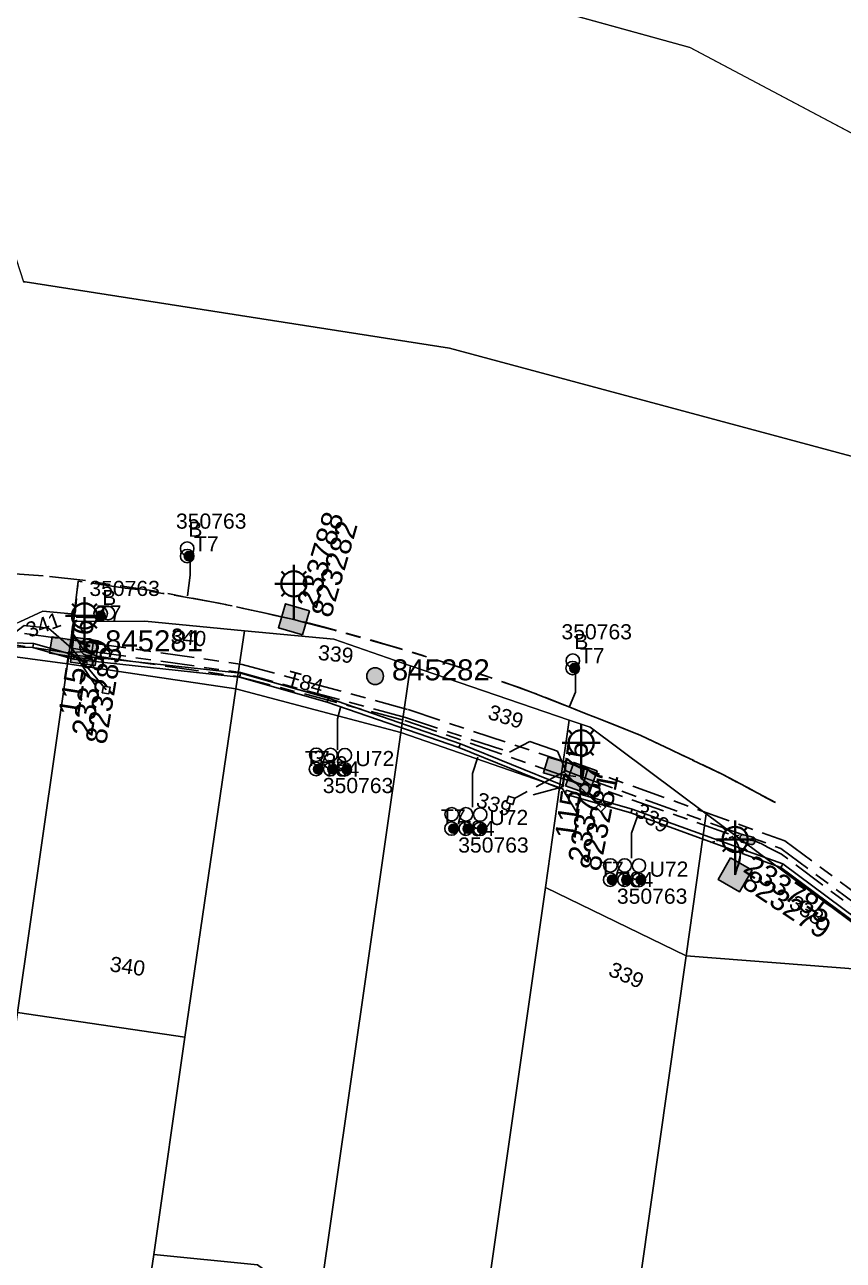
# Model space of a CAD drawing. Header units: metres. Extents: x 259786 to 261372, y 6264838 to 6265913.
# Drawn here: x 260743.1 to 260840.6, y 6265464.8 to 6265611.9 of the extents above; entities that cross this region are included whole.
import ezdxf
from ezdxf.enums import TextEntityAlignment as Align

# ---------------------------------------------------------------- set-up
doc = ezdxf.new("R2010")
doc.units = ezdxf.units.M
doc.linetypes.add('Cable Exist UG', pattern=[8.2, 4, -1.2, 1.8, -1.2])
doc.linetypes.add('DASHED', pattern=[0.75, 0.5, -0.25])
doc.layers.get('0').update_dxf_attribs({"color": 6})
doc.layers.add('Cadastre Land Parcels_SP_EXT', color=9, linetype='Continuous', lineweight=5)
doc.layers.add('Cadastre Roads_SP_EXT', color=9, linetype='Continuous', lineweight=5)
for name, color, linetype in [('Duct_SP_EXT', 7, 'Continuous'), ('Equip_SL_EXT', 7, 'Continuous'), ('Equip_SP_SL_EXT', 7, 'Continuous'), ('Mains_HV_EXT', 7, 'Continuous'), ('Mains_LV_EXT', 7, 'Continuous'), ('Mains_SL_EXT', 7, 'Continuous'), ('Services_SP_EXT', 7, 'Continuous'), ('SupportsOH_SP_TR_HV_LV_SL_EXT', 7, 'Continuous'), ('SupportsUG_SP_LV_EXT', 7, 'Continuous'), ('SupportsUG_SP_LV_SL_EXT', 7, 'Continuous'), ('Trench_SP_EXT', 7, 'Continuous')]:
    doc.layers.add(name, color=color, linetype=linetype)
doc.layers.add('UNKNOWN_FEATURES', color=1, linetype='DASHED', plot=False)
doc.styles.add('COLUMN_LABEL', font='arial.ttf')
doc.styles.add('iecARIAL', font='arial.ttf', dxfattribs={"height": 2})
doc.styles.add('POLE_LABEL', font='arial.ttf')
doc.styles.get("Standard").update_dxf_attribs({"font": 'arial.ttf'})

# ---------------------------------------------------------------- blocks, each defined once
blk = doc.blocks.new('COLUMN_EXT')
blk.add_hatch(color=256).paths.add_polyline_path([(-1.49, 1.48), (-1.49, -1.49), (1.48, -1.49), (1.48, 1.48)])
blk.add_lwpolyline([(-1.49, -1.49), (1.48, -1.49), (1.48, 1.48), (-1.49, 1.48)], close=True)
for tag, height, style, flags, p in [('ASSET_NUM', 2.5, 'COLUMN_LABEL', 8, (2, 2)), ('STRUCTURE_PLANT_NUMBER', 0.2, 'POLE_LABEL', 9, (1.81, 0.03)), ('STREET_CODE', 0.2, 'COLUMN_LABEL', 9, (1.81, -0.2))]:
    blk.add_attdef(tag, text='', height=height, dxfattribs=dict(style=style, flags=flags)).set_placement(p, align=Align.MIDDLE_LEFT)
at = {"flags": 9}
for tag, p in [('COLUMN_TYPE', (1.81, -0.4)), ('OWNED_BY', (1.81, -0.6)), ('STATE', (1.81, -0.8)), ('USAGE', (1.81, -1)), ('LEGEND', (1.81, -1.2)), ('LOCATION', (1.81, -1.4)), ('STREETNAME', (1.81, -1.6)), ('SUBURB', (1.81, -1.8)), ('NOTES', (1.81, -2))]:
    blk.add_attdef(tag, text='', height=0.2, dxfattribs=at).set_placement(p, align=Align.MIDDLE_LEFT)
at = {"flags": 1}
blk.add_attdef('Z', (1.81, -2.35), '', height=0.2, dxfattribs=at)
blk = doc.blocks.new('PILLAR_EXT')
blk.add_hatch(color=256).paths.add_polyline_path([(-2.475, 0.99), (-2.475, -0.99), (2.475, -0.99), (2.475, 0.99)])
blk.add_lwpolyline([(-2.475, -0.99), (2.475, -0.99), (2.475, 0.99), (-2.475, 0.99)], close=True)
at = {"style": 'iecARIAL', "flags": 8}
blk.add_attdef('ASSET_NUM', (1.5, 3.5), '', height=2.5, dxfattribs=at)
for tag, p, flags in [('OWNED_BY', (0, -0.2), 9), ('STATE', (0, -0.4), 9), ('SUPPORT_TYPE', (0, -0.6), 9), ('USAGE', (0, -0.8), 9), ('LEGEND', (0, -1), 9), ('LOCATION', (0, -1.2), 9), ('NOTES', (0, -1.4), 9), ('PARENT', (0, -1.6), 9), ('STREETNAME', (0, -1.8), 9), ('SUBURB', (0, -2), 1)]:
    blk.add_attdef(tag, p, '', height=0.2, dxfattribs=dict(flags=flags))
blk = doc.blocks.new('DUCT_EXT')
blk.add_circle((0, 0.8), 0.8)
at = {"flags": 1}
blk.add_attdef('Z', (0, 0), '', height=0.2, dxfattribs=at)
at = {"flags": 9}
for tag, p in [('DUCT_CODE', (0, 0)), ('XSECT_TYPE', (0, -0.2)), ('STATE', (0, -0.6)), ('FB_REFERENCE', (0, -0.4)), ('NOTES', (0, -0.8))]:
    blk.add_attdef(tag, text='', height=0.2, dxfattribs=at).set_placement(p, align=Align.MIDDLE_LEFT)
blk = doc.blocks.new('SL_LANTERN_EXT')
at = {"lineweight": 40}
for p, q in [((0, 1.97), (0, 6.47)), ((-1.46, 5.68), (-1.06, 5.28)), ((1.46, 5.68), (1.06, 5.28)), ((-2.25, 4.22), (2.25, 4.22)), ((-1.46, 2.76), (-1.06, 3.16)), ((1.46, 2.76), (1.06, 3.16)), ((0, 0), (0, 2.72))]:
    blk.add_line(p, q, dxfattribs=at)
blk.add_circle((0, 4.22), 1.5, dxfattribs=at)
at = {"style": 'iecARIAL', "flags": 8}
blk.add_attdef('ASSET_NUM', (1.5, 1.5), '', height=2.5, dxfattribs=at)
for tag, p, height, flags in [('OPERATING_VOLTAGE', (0.98, -1.65), 0.2, 9), ('CONSTRUCTED_VOLTAGE', (0.98, -0.65), 0.2, 9), ('CONTROL_TYPE', (0.98, -0.85), 0.2, 9), ('LANTERN_PURPOSE', (0.98, -1.05), 0.2, 9), ('LANTERN_TYPE', (0.98, -1.25), 0.2, 9), ('NO_PHASES', (0.98, -1.45), 0.2, 9), ('LNUMBER', (2.18, -3.25), 2.5, 8), ('ORIENTATION', (0.98, -1.85), 0.2, 9), ('OWNED_BY', (0.98, -2.05), 0.2, 9), ('STATE', (0.98, -2.25), 0.2, 9), ('USAGE', (0.98, -2.45), 0.2, 9), ('CEXIST', (0.98, -2.65), 0.2, 9), ('CNEW', (0.98, -2.85), 0.2, 9), ('CNUMBER', (0.98, -3.05), 0.2, 9), ('CREMOVE', (0.98, -3.25), 0.2, 9), ('CREPLACE', (0.98, -3.45), 0.2, 9), ('LKINGHEIGHT', (0.98, -3.65), 0.2, 9), ('LBRACKET', (0.98, -3.85), 0.2, 9), ('LBRACKETVOCAB', (0.98, -4.05), 0.2, 9), ('LCATEGORY', (0.98, -4.25), 0.2, 9), ('LCHARGE1', (0.98, -4.45), 0.2, 9), ('LCHARGE1PERCENT', (0.98, -4.65), 0.2, 9), ('LCHARGE2', (0.98, -4.85), 0.2, 9), ('LCHARGE2PERCENT', (0.98, -5.05), 0.2, 9), ('LCHARGE3', (0.98, -5.25), 0.2, 9), ('LCHARGE3PERCENT', (0.98, -5.45), 0.2, 9), ('LEXIST', (0.98, -5.65), 0.2, 9), ('LLAMP', (0.98, -5.85), 0.2, 9), ('LLAMPVOCAB', (0.98, -6.05), 0.2, 9), ('LMAST', (0.98, -6.25), 0.2, 9), ('LMASTVOCAB', (0.98, -6.45), 0.2, 9), ('LNEW', (0.98, -6.65), 0.2, 9), ('LANTNUMBER', (0.98, -6.85), 0.2, 9), ('LOUTREACH', (0.98, -7.25), 0.2, 9), ('LOUTREACHVOCAB', (0.98, -7.45), 0.2, 9), ('LRATECODE', (0.98, -7.65), 0.2, 9), ('LREMOVE', (0.98, -7.85), 0.2, 9), ('LREPLACE', (0.98, -8.05), 0.2, 9), ('LTYPE', (0.98, -8.25), 0.2, 9), ('LTYPEVOCAB', (0.98, -8.45), 0.2, 9), ('LEGEND', (0.98, -8.65), 0.2, 9), ('LOCATION', (0.98, -8.85), 0.2, 9), ('STREETNAME', (0.98, -9.25), 0.2, 9), ('SUBURB', (0.98, -9.45), 0.2, 1), ('NOTES', (0.98, -9.05), 0.2, 9)]:
    blk.add_attdef(tag, p, '', height=height, dxfattribs=dict(flags=flags))
blk = doc.blocks.new('CCP_EXT')
at = {"flags": 9}
for tag, p in [('STATE', (0, -1.8)), ('LIFE_SUPPORT', (0, -1.6)), ('NOTES', (0, -2))]:
    blk.add_attdef(tag, text='', height=0.2, dxfattribs=at).set_placement(p, align=Align.MIDDLE_LEFT)
blk.add_wipeout([(0, 0.57), (0.57, 0), (0, -0.57), (-0.57, 0)])
blk.add_lwpolyline([(-0.57, 0), (0, 0.57), (0.57, 0), (0, -0.57), (-0.57, 0)])
at = {"flags": 1}
blk.add_attdef('Z', (0, 0), '', height=0.2, dxfattribs=at)
at = {"flags": 9}
for tag, p in [('CCP_TYPE', (0, 0)), ('CONSTRUCTED_VOLTAGE', (0, -0.2)), ('OPERATING_VOLTAGE', (0, -0.6)), ('ORIENTATION', (0, -0.8)), ('OWNED_BY', (0, -1)), ('NO_PHASES', (0, -0.4)), ('USAGE', (0, -1.2)), ('LEGEND', (0, -1.4))]:
    blk.add_attdef(tag, text='', height=0.2, dxfattribs=at).set_placement(p, align=Align.MIDDLE_LEFT)
blk = doc.blocks.new('POLE_EXT')
blk.add_hatch(color=256).paths.add_polyline_path([(-1, 0, 1), (1, 0, 1)])
blk.add_lwpolyline([(-1, 0, 1), (1, 0, 1)], format="xyb", close=True)
for tag, height, flags, p in [('pNumber', 2.5, 8, (-17.84, 2.07)), ('OWNED_BY', 0.2, 9, (1.35, -0.4)), ('SPECIAL_USE', 0.2, 9, (1.35, -0.8)), ('STATE', 0.2, 9, (1.35, -1)), ('cLV', 0.2, 9, (1.35, -1.4)), ('PARENT', 0.2, 9, (1.35, -0.6)), ('USAGE', 0.2, 9, (1.35, -1.2)), ('hDepth', 0.2, 9, (1.35, -1.6)), ('hDia', 0.2, 9, (1.35, -1.8)), ('cHV', 0.2, 9, (1.35, -2)), ('LBRACKET', 0.2, 9, (1.35, -2.2)), ('LExisting', 0.2, 9, (1.35, -2.4)), ('LANTNUMBER', 0.2, 9, (1.35, -2.6)), ('LOther', 0.2, 9, (1.35, -2.8)), ('LRemove', 0.2, 9, (1.35, -3)), ('cLinedev', 0.2, 9, (1.35, -3.4)), ('pExisting', 0.2, 9, (1.35, -3.8)), ('pFooting', 0.2, 9, (1.35, -4.4)), ('LEGEND', 0.2, 9, (1.35, -3.2)), ('LOCATION', 0.2, 9, (1.35, -3.6)), ('PFNUMBER', 0.2, 9, (1.35, -4)), ('NEWPFNUMBER', 0.2, 9, (1.35, -4.2)), ('pNew', 0.2, 9, (1.35, -4.6)), ('pRelocate', 0.2, 9, (1.35, -5)), ('pRemove', 0.2, 9, (1.35, -5.2)), ('pReplace', 0.2, 9, (1.35, -5.4)), ('pStay', 0.2, 9, (1.35, -5.6)), ('pType', 0.2, 9, (1.35, -5.8)), ('cspan', 0.2, 9, (1.35, -6)), ('STREETNAME', 0.2, 9, (1.35, -6.2)), ('SUBURB', 0.2, 9, (1.35, -6.4)), ('OPERATED_BY', 0.2, 9, (1.36, -7.01)), ('NOTES', 0.2, 9, (1.35, -6.6)), ('MAINTAINED_BY', 0.2, 9, (1.36, -6.81))]:
    blk.add_attdef(tag, text='', height=height, dxfattribs=dict(flags=flags)).set_placement(p, align=Align.MIDDLE_LEFT)
at = {"style": 'POLE_LABEL'}
for tag, height, flags, p in [('ASSET_NUM', 2.5, 8, (2, 2)), ('STRUCTURE_PLANT_NUMBER', 0.2, 9, (1.35, 0.03)), ('STREET_CODE', 0.2, 9, (1.35, -0.2))]:
    blk.add_attdef(tag, text='', height=height, dxfattribs=dict(at, flags=flags)).set_placement(p, align=Align.MIDDLE_LEFT)
at = {"flags": 1}
blk.add_attdef('Z', (1.35, -7.33), '', height=0.2, dxfattribs=at)
blk = doc.blocks.new('SL_STJ_EXT')
h = blk.add_hatch(color=256)
edge = h.paths.add_edge_path()
edge.add_ellipse((-0.59, 0.13), major_axis=(0.226, 0.226), ratio=1, start_angle=45, end_angle=135)
edge.add_line((-0.91, 0.13), (-0.91, -0.13))
edge.add_ellipse((-0.59, -0.13), major_axis=(0.226, 0.226), ratio=1, start_angle=135, end_angle=225)
edge.add_line((-0.59, -0.45), (0.59, -0.45))
edge.add_ellipse((0.59, -0.13), major_axis=(-0.226, 0.226), ratio=1, start_angle=135, end_angle=225)
edge.add_line((0.91, -0.13), (0.91, 0.13))
edge.add_ellipse((0.59, 0.13), major_axis=(-0.226, 0.226), ratio=1, start_angle=225, end_angle=315)
edge.add_line((0.59, 0.45), (-0.59, 0.45))
blk.add_lwpolyline([(-0.91, 0.13), (-0.91, -0.13, 0.414214), (-0.59, -0.45), (0.59, -0.45, 0.414214), (0.91, -0.13), (0.91, 0.13, 0.414214), (0.59, 0.45), (-0.59, 0.45, 0.414214)], format="xyb", close=True)
at = {"flags": 1}
blk.add_attdef('Z', (0, 0), '', height=0.2, dxfattribs=at)
at = {"flags": 9}
for tag, p in [('ORIENTATION', (0, 0)), ('USAGE', (0, -0.2)), ('LEGEND', (0, -0.4)), ('NOTES', (0, -0.6))]:
    blk.add_attdef(tag, text='', height=0.2, dxfattribs=at).set_placement(p, align=Align.MIDDLE_LEFT)
blk = doc.blocks.new('CABLE_LARGE_EXT')
h = blk.add_hatch(color=256)
edge = h.paths.add_edge_path()
edge.add_arc((0, 0.55), 0.55, 0, 360)
blk.add_circle((0, 0.55), 0.55)
at = {"flags": 1}
blk.add_attdef('Z', (0, 0), '', height=0.2, dxfattribs=at)
at = {"flags": 9}
for tag, p in [('COND_CODE', (0, 0)), ('STATE', (0, -0.4)), ('XSECT_SIZE', (0, -0.6)), ('FB_REFERENCE', (0, -0.2)), ('NOTES', (0, -0.8))]:
    blk.add_attdef(tag, text='', height=0.2, dxfattribs=at).set_placement(p, align=Align.MIDDLE_LEFT)

msp = doc.modelspace()

# ---------------------------------------------------------------- linework, layer by layer
at = {"layer": 'Cadastre Land Parcels_SP_EXT', "linetype": 'Continuous'}
for points in [[(260884.17, 6265576.41), (260822.33, 6265609.19), (260780.63, 6265620.73), (260728.58, 6265625.76), (260742.99, 6265581.29), (260743.18, 6265581.31), (260793.69, 6265573.39), (260865.13, 6265554.18)], [(260849.94, 6265498.89), (260821.86, 6265501.08), (260816.48, 6265463.1), (260798.28, 6265461.14), (260778.08, 6265458.97), (260770.86, 6265464.3), (260758.49, 6265465.51), (260757.56, 6265459.14), (260737.64, 6265462.01), (260737.39, 6265460.33), (260702.93, 6265224.26), (260641.83, 6265233.35), (260615.12, 6265237.34), (260573.57, 6265243.46), (260556.57, 6265245.96), (260547.6, 6265247.28), (260541.68, 6265248.15), (260531.78, 6265249.61), (260540.92, 6265242.98), (260554.7, 6265233), (260654.88, 6265160.39)]]:
    msp.add_lwpolyline(points, dxfattribs=at)
for points in [[(260748.95, 6265540.85), (260749.08, 6265541.72), (260745.28, 6265542.09), (260742.54, 6265540.82), (260735.43, 6265537.52), (260748.23, 6265535.83), (260748.95, 6265540.85)], [(260769.29, 6265539.77), (260757.43, 6265540.92), (260748.95, 6265540.85), (260748.23, 6265535.83), (260768.28, 6265532.85), (260769.29, 6265539.77)], [(260789.04, 6265535.58), (260779.93, 6265538.75), (260769.29, 6265539.77), (260768.28, 6265532.85), (260787.91, 6265527.65), (260789.04, 6265535.58)], [(260740.7, 6265483.32), (260742.28, 6265494.34), (260748.23, 6265535.83), (260735.43, 6265537.52), (260716.24, 6265528.63), (260708.71, 6265476.43), (260740.7, 6265483.32)], [(260768.28, 6265532.85), (260748.23, 6265535.83), (260742.28, 6265494.34), (260762.21, 6265491.4), (260768.28, 6265532.85)], [(260807.93, 6265529.1), (260789.04, 6265535.58), (260787.91, 6265527.65), (260806.8, 6265521.12), (260807.93, 6265529.1)], [(260787.91, 6265527.65), (260768.28, 6265532.85), (260762.21, 6265491.4), (260758.49, 6265465.51), (260770.86, 6265464.3), (260778.08, 6265458.97), (260787.91, 6265527.65)], [(260824.26, 6265517.98), (260810.43, 6265528.27), (260807.93, 6265529.1), (260806.8, 6265521.12), (260805.11, 6265509.19), (260821.86, 6265501.08), (260824.26, 6265517.98)], [(260798.28, 6265461.14), (260805.11, 6265509.19), (260806.8, 6265521.12), (260787.91, 6265527.65), (260778.08, 6265458.97), (260798.28, 6265461.14)], [(260824.26, 6265517.98), (260821.86, 6265501.08), (260849.94, 6265498.89), (260824.26, 6265517.98)], [(260816.48, 6265463.1), (260821.86, 6265501.08), (260805.11, 6265509.19), (260798.28, 6265461.14), (260816.48, 6265463.1)], [(260762.21, 6265491.4), (260742.28, 6265494.34), (260740.7, 6265483.32), (260708.71, 6265476.43), (260676.32, 6265469.47), (260675.83, 6265466.07), (260706.64, 6265472.69), (260710.1, 6265471.51), (260713.58, 6265455.24), (260722.19, 6265457.1), (260737.39, 6265460.33), (260737.64, 6265462.01), (260757.56, 6265459.14), (260758.49, 6265465.51), (260762.21, 6265491.4)]]:
    msp.add_lwpolyline(points, close=True, dxfattribs=at)
at = {"layer": 'Cadastre Roads_SP_EXT', "linetype": 'Continuous'}
msp.add_lwpolyline([(260775.89, 6265641.11), (260745.77, 6265645.05), (260728.87, 6265645.39), (260728.7, 6265633.95), (260728.58, 6265625.76), (260780.63, 6265620.73), (260822.34, 6265609.19), (260884.17, 6265576.41), (260892.41, 6265582.91), (260900.64, 6265589.39), (260896.65, 6265591.96), (260873.49, 6265604.25), (260837.8, 6265623.19), (260829.65, 6265627.53), (260814.08, 6265631.81), (260800.38, 6265635.57), (260797.39, 6265636.39), (260784.14, 6265640.03), (260775.89, 6265641.11)], close=True, dxfattribs=at)
msp.add_lwpolyline([(260865.13, 6265554.18), (260793.69, 6265573.39), (260743.18, 6265581.31), (260742.99, 6265581.29)], dxfattribs=at)
at = {"layer": 'Duct_SP_EXT'}
for p, q in [((260741.72, 6265538.34), (260744.18, 6265538.26)), ((260741.72, 6265537.86), (260744.1, 6265537.78)), ((260744.1, 6265537.78), (260744.14, 6265538.02)), ((260744.1, 6265537.78), (260748.94, 6265536.37)), ((260744.18, 6265538.26), (260744.14, 6265538.02)), ((260744.18, 6265538.26), (260749.07, 6265536.84)), ((260748.94, 6265536.37), (260749, 6265536.6)), ((260748.98, 6265536.37), (260749, 6265536.6)), ((260748.98, 6265536.37), (260768.71, 6265534.25)), ((260749.03, 6265536.84), (260749, 6265536.6)), ((260749.07, 6265536.84), (260749, 6265536.6)), ((260749.03, 6265536.84), (260768.8, 6265534.72)), ((260768.8, 6265534.72), (260768.76, 6265534.48)), ((260768.8, 6265534.72), (260779.29, 6265531.73)), ((260768.71, 6265534.25), (260768.76, 6265534.48)), ((260768.71, 6265534.25), (260779.14, 6265531.27)), ((260779.29, 6265531.73), (260779.22, 6265531.5)), ((260779.29, 6265531.73), (260794.99, 6265526.31)), ((260779.14, 6265531.27), (260779.22, 6265531.5)), ((260779.14, 6265531.27), (260794.82, 6265525.86)), ((260794.82, 6265525.86), (260794.9, 6265526.08)), ((260794.99, 6265526.31), (260794.9, 6265526.08)), ((260794.99, 6265526.31), (260807.14, 6265521.38)), ((260807.14, 6265521.38), (260807.05, 6265521.16)), ((260806.96, 6265520.94), (260807.05, 6265521.16)), ((260807.47, 6265520.33), (260807.54, 6265520.56)), ((260807.6, 6265520.79), (260807.54, 6265520.56)), ((260815.44, 6265518.53), (260815.36, 6265518.3)), ((260815.44, 6265518.53), (260828.53, 6265513.79)), ((260815.29, 6265518.07), (260815.36, 6265518.3)), ((260815.29, 6265518.07), (260828.36, 6265513.34)), ((260828.36, 6265513.34), (260828.45, 6265513.57)), ((260828.53, 6265513.79), (260828.45, 6265513.57)), ((260828.56, 6265513.25), (260828.64, 6265513.47)), ((260828.56, 6265513.25), (260833.16, 6265511.59)), ((260828.72, 6265513.7), (260828.64, 6265513.47)), ((260828.72, 6265513.7), (260833.39, 6265512.02)), ((260833.16, 6265511.59), (260833.28, 6265511.8)), ((260833.16, 6265511.59), (260845.37, 6265502.5)), ((260833.39, 6265512.02), (260833.28, 6265511.8)), ((260833.39, 6265512.02), (260845.65, 6265502.89))]:
    msp.add_line(p, q, dxfattribs=at)
for points in [[(260762.84, 6265548.03), (260762.84, 6265546.37), (260762.49, 6265543.9)], [(260751.64, 6265541.34), (260750.23, 6265541.34), (260749.24, 6265541.39)], [(260808.71, 6265534.63), (260808.71, 6265532.44), (260807.98, 6265530.75)], [(260780.36, 6265525.58), (260780.36, 6265529.26), (260780.77, 6265530.78)], [(260796.43, 6265518.77), (260796.43, 6265522.76), (260797.07, 6265524.7)], [(260815.35, 6265512.69), (260815.35, 6265515.68), (260816.04, 6265517.58)]]:
    msp.add_lwpolyline(points, dxfattribs=at)
at = {"layer": 'Mains_LV_EXT', "linetype": 'Cable Exist UG'}
msp.add_lwpolyline([(260715.59, 6265530.49), (260715.51, 6265532.74), (260715.51, 6265532.74), (260718.68, 6265534.18), (260720.77, 6265532.94), (260720.77, 6265532.94), (260735.12, 6265539.58), (260741.04, 6265538.84), (260743.08, 6265540.4), (260743.08, 6265540.4), (260745.97, 6265540.08), (260748.69, 6265537.69)], dxfattribs=at)
at = {"layer": 'Mains_SL_EXT', "linetype": 'Cable Exist UG'}
for points in [[(260775.17, 6265541.12), (260772.89, 6265541.58), (260772.89, 6265541.58, 0.027554), (260755.1, 6265544.84), (260755.1, 6265544.84), (260749.49, 6265545.65), (260748.75, 6265539.63), (260750.25, 6265537.29)], [(260869.36, 6265486.35), (260860.53, 6265492.89), (260851.32, 6265499.73), (260833.21, 6265513.16), (260833.21, 6265513.16), (260831.46, 6265514.06), (260831.46, 6265514.06, 0.112973), (260829.17, 6265514.9)]]:
    msp.add_lwpolyline(points, format="xyb", dxfattribs=at)
msp.add_lwpolyline([(260750.27, 6265537.3), (260748.31, 6265537.12), (260748.31, 6265537.12), (260735.2, 6265539.07), (260719.86, 6265531.96), (260717.56, 6265531.45)], dxfattribs=at)
at = {"layer": 'Trench_SP_EXT', "linetype": 'Cable Exist UG'}
for points in [[(260775.17, 6265541.12), (260767.03, 6265542.88), (260758.46, 6265544.51), (260750.05, 6265545.77), (260745.33, 6265546.29), (260736.48, 6265546.93), (260728.03, 6265546.44), (260721.57, 6265545.69), (260713.7, 6265544.88), (260707.85, 6265544.22), (260702.42, 6265543.68), (260695.06, 6265542.3)], [(260748.66, 6265536.62), (260749.49, 6265545.65)], [(260803.68, 6265520.23), (260807.05, 6265521.16)], [(260807.13, 6265521.04), (260809.14, 6265517.65)]]:
    msp.add_lwpolyline(points, dxfattribs=at)
msp.add_lwpolyline([(260828.45, 6265513.57, 0.00908), (260827.76, 6265510.72)], format="xyb", dxfattribs=at)
at = {"layer": 'UNKNOWN_FEATURES'}
msp.add_lwpolyline([(260824.8, 6265514.55), (260828.5, 6265515.53)], dxfattribs=at)

# ---------------------------------------------------------------- block references
at = {"layer": 'Duct_SP_EXT'}
for name, p, rotation in [('DUCT_EXT', (260763.27, 6265548.64), 89.2068041368322), ('DUCT_EXT', (260763.27, 6265549.54), 90.0000000000002), ('CABLE_LARGE_EXT', (260763.23, 6265548.63), 90.1909422773383), ('DUCT_EXT', (260809.16, 6265535.31), 89.2068041368322), ('DUCT_EXT', (260809.18, 6265536.2), 90.0000000000002), ('CABLE_LARGE_EXT', (260809.12, 6265535.3), 90.1909422773383), ('DUCT_EXT', (260778.64, 6265524.99), 89.2068041368322), ('DUCT_EXT', (260780.34, 6265524.97), 89.2068041368322), ('DUCT_EXT', (260782.04, 6265524.95), 89.2068041368322), ('DUCT_EXT', (260778.61, 6265523.29), 89.2068041368322), ('CABLE_LARGE_EXT', (260778.61, 6265523.29), 90.00640458633936), ('DUCT_EXT', (260780.32, 6265523.27), 89.2068041368322), ('CABLE_LARGE_EXT', (260780.32, 6265523.27), 90.00640458633936), ('DUCT_EXT', (260782.02, 6265523.25), 89.2068041368322), ('CABLE_LARGE_EXT', (260782.02, 6265523.25), 89.2068041368322), ('DUCT_EXT', (260794.76, 6265517.91), 89.2068041368322), ('DUCT_EXT', (260796.46, 6265517.9), 89.2068041368322), ('DUCT_EXT', (260798.16, 6265517.87), 89.2068041368322), ('DUCT_EXT', (260794.73, 6265516.21), 89.2068041368322), ('DUCT_EXT', (260796.44, 6265516.2), 89.2068041368322), ('DUCT_EXT', (260798.14, 6265516.17), 89.2068041368322), ('CABLE_LARGE_EXT', (260794.73, 6265516.21), 90.00640458633936), ('CABLE_LARGE_EXT', (260796.44, 6265516.2), 90.00640458633936), ('CABLE_LARGE_EXT', (260798.14, 6265516.17), 89.2068041368322), ('DUCT_EXT', (260813.65, 6265511.82), 89.2068041368322), ('DUCT_EXT', (260815.35, 6265511.81), 89.2068041368322), ('DUCT_EXT', (260817.05, 6265511.79), 89.2068041368322), ('DUCT_EXT', (260813.62, 6265510.12), 89.2068041368322), ('CABLE_LARGE_EXT', (260813.62, 6265510.12), 90.00640458633936), ('DUCT_EXT', (260815.33, 6265510.11), 89.2068041368322), ('CABLE_LARGE_EXT', (260815.33, 6265510.11), 90.00640458633936), ('DUCT_EXT', (260817.03, 6265510.09), 89.2068041368322), ('CABLE_LARGE_EXT', (260817.03, 6265510.09), 89.2068041368322)]:
    msp.add_blockref(name, p, dxfattribs=dict(at, rotation=rotation))
for name, p in [('DUCT_EXT', (260752.17, 6265541)), ('CABLE_LARGE_EXT', (260752.17, 6265541)), ('DUCT_EXT', (260753.06, 6265541.06))]:
    msp.add_blockref(name, p, dxfattribs=at)
at = {"layer": 'Equip_SL_EXT', "rotation": 345.4712858981601}
msp.add_blockref('SL_STJ_EXT', (260829.17, 6265514.9), dxfattribs=at)
at = {"layer": 'Equip_SP_SL_EXT'}
ref = msp.add_blockref('SL_LANTERN_EXT', (260775.17, 6265541.12), dxfattribs=at)
ref.add_attrib('ASSET_NUM', '233788', dxfattribs={"layer": '0', "height": 2.5, "rotation": 73.7001, "style": 'iecARIAL'}).set_placement((260776.67, 6265542.62), align=Align.MIDDLE_LEFT)
ref = msp.add_blockref('SL_LANTERN_EXT', (260750.25, 6265537.3), dxfattribs=at)
ref.add_attrib('ASSET_NUM', '233789', dxfattribs={"layer": '0', "height": 2.5, "rotation": 81.0205, "style": 'iecARIAL'}).set_placement((260751.75, 6265538.8), align=Align.MIDDLE_RIGHT)
ref = msp.add_blockref('SL_LANTERN_EXT', (260809.38, 6265522.19), dxfattribs=at)
ref.add_attrib('ASSET_NUM', '233787', dxfattribs={"layer": '0', "height": 2.5, "rotation": 80.7539, "style": 'iecARIAL'}).set_placement((260810.88, 6265523.69), align=Align.MIDDLE_RIGHT)
ref = msp.add_blockref('SL_LANTERN_EXT', (260827.7, 6265510.71), dxfattribs=at)
ref.add_attrib('ASSET_NUM', '233785', dxfattribs={"layer": '0', "height": 2.5, "rotation": 326.4263, "style": 'iecARIAL'}).set_placement((260829.2, 6265512.21), align=Align.MIDDLE_LEFT)
at = {"layer": 'SupportsOH_SP_TR_HV_LV_SL_EXT'}
ref = msp.add_blockref('POLE_EXT', (260750.7, 6265537.81), dxfattribs=at)
ref.add_attrib('ASSET_NUM', '845281', dxfattribs={"layer": '0', "height": 2.5, "style": 'POLE_LABEL'}).set_placement((260752.7, 6265538.56), align=Align.MIDDLE_LEFT)
ref = msp.add_blockref('POLE_EXT', (260784.84, 6265534.36), dxfattribs=at)
ref.add_attrib('ASSET_NUM', '845282', dxfattribs={"layer": '0', "height": 2.5, "style": 'POLE_LABEL'}).set_placement((260786.84, 6265535.11), align=Align.MIDDLE_LEFT)
at = {"layer": 'SupportsUG_SP_LV_EXT'}
ref = msp.add_blockref('PILLAR_EXT', (260748.69, 6265537.69), dxfattribs=dict(at, rotation=171.2700004180815))
ref.add_attrib('ASSET_NUM', '115776', dxfattribs={"layer": '0', "height": 2.5, "rotation": 80.9187, "style": 'iecARIAL'}).set_placement((260750.19, 6265541.19), align=Align.MIDDLE_RIGHT)
ref = msp.add_blockref('PILLAR_EXT', (260807.53, 6265523.08), dxfattribs=dict(at, rotation=163.5271084039907))
ref.add_attrib('ASSET_NUM', '115775', dxfattribs={"layer": '0', "height": 2.5, "rotation": 82.2664, "style": 'iecARIAL'}).set_placement((260809.03, 6265526.58), align=Align.MIDDLE_RIGHT)
at = {"layer": 'SupportsUG_SP_LV_SL_EXT'}
ref = msp.add_blockref('COLUMN_EXT', (260775.17, 6265541.12), dxfattribs=dict(at, rotation=163.6485359289914))
ref.add_attrib('ASSET_NUM', '823282', dxfattribs={"layer": '0', "height": 2.5, "rotation": 73.9417, "style": 'COLUMN_LABEL'}).set_placement((260777.17, 6265541.87), align=Align.TOP_LEFT)
ref = msp.add_blockref('COLUMN_EXT', (260750.25, 6265537.3), dxfattribs=dict(at, rotation=172.0238510347216))
ref.add_attrib('ASSET_NUM', '823283', dxfattribs={"layer": '0', "height": 2.5, "rotation": 80.5436, "style": 'COLUMN_LABEL'}).set_placement((260752.25, 6265538.05), align=Align.TOP_RIGHT)
ref = msp.add_blockref('COLUMN_EXT', (260809.38, 6265522.19), dxfattribs=dict(at, rotation=160.4633448971148))
ref.add_attrib('ASSET_NUM', '823281', dxfattribs={"layer": '0', "height": 2.5, "rotation": 79.035, "style": 'COLUMN_LABEL'}).set_placement((260811.38, 6265522.94), align=Align.TOP_RIGHT)
ref = msp.add_blockref('COLUMN_EXT', (260827.7, 6265510.71), dxfattribs=dict(at, rotation=239.9737049500385))
ref.add_attrib('ASSET_NUM', '823279', dxfattribs={"layer": '0', "height": 2.5, "rotation": 326.4263, "style": 'COLUMN_LABEL'}).set_placement((260829.7, 6265511.46), align=Align.TOP_LEFT)

# ---------------------------------------------------------------- texts
at = {"layer": 'Cadastre Land Parcels_SP_EXT'}
for s, rotation, p in [('341', 19.9022, (260743.66, 6265538.91)), ('340', 354.142, (260760.46, 6265538.3)), ('339', 354.3405, (260777.99, 6265536.3)), ('339', 342.7839, (260798.14, 6265529.31)), ('339', 346.2936, (260777.18, 6265523.88)), ('339', 342.6067, (260796.74, 6265518.88)), ('339', 326.7814, (260815.6, 6265517.87)), ('338', 326.8161, (260833.97, 6265506.92)), ('340', 351.7591, (260753.17, 6265499.24)), ('339', 336.7001, (260812.48, 6265498.78))]:
    msp.add_text(s, height=1.8, rotation=rotation, dxfattribs=at).set_placement(p)
at = {"layer": 'Duct_SP_EXT'}
for s, p in [('350763', (260761.14, 6265551.91)), ('B', (260762.61, 6265550.94)), ('T7', (260763.28, 6265549.2)), ('350763', (260750.83, 6265543.9)), ('B', (260752.35, 6265542.81)), ('T7', (260751.71, 6265540.97)), ('350763', (260807.03, 6265538.74)), ('B', (260808.55, 6265537.59)), ('T7', (260809.22, 6265535.9)), ('T7', (260776.5, 6265523.65)), ('T84', (260778.62, 6265522.41)), ('U72', (260782.51, 6265523.65)), ('350763', (260778.62, 6265520.44)), ('T7', (260792.69, 6265516.71)), ('T84', (260794.74, 6265515.33)), ('350763', (260794.74, 6265513.36)), ('T7', (260811.51, 6265510.49)), ('T84', (260813.63, 6265509.25)), ('U72', (260817.52, 6265510.49)), ('350763', (260813.63, 6265507.27))]:
    msp.add_text(s, height=1.8, dxfattribs=at).set_placement(p)
at = {"layer": 'Mains_LV_EXT'}
msp.add_text('T84', height=1.8, rotation=344.772, dxfattribs=at).set_placement((260774.2, 6265533.31))

# ---------------------------------------------------------------- next in the draw order: block references
at = {"layer": 'Services_SP_EXT'}
for p, rotation in [((260752.83, 6265532.72), 305.3266445463307), ((260800.98, 6265519.57), 27.51452561392756)]:
    msp.add_blockref('CCP_EXT', p, dxfattribs=dict(at, rotation=rotation))
msp.add_blockref('CCP_EXT', (260811.72, 6265518.77), dxfattribs=at)

# ---------------------------------------------------------------- next in the draw order: linework, layer by layer
at = {"layer": 'Cadastre Roads_SP_EXT', "linetype": 'Continuous'}
msp.add_lwpolyline([(260742.54, 6265540.82), (260745.28, 6265542.09), (260749.08, 6265541.72), (260748.95, 6265540.85), (260757.43, 6265540.92), (260769.29, 6265539.77), (260779.93, 6265538.75), (260789.04, 6265535.58), (260807.93, 6265529.1), (260810.43, 6265528.27), (260824.26, 6265517.98), (260849.94, 6265498.89)], dxfattribs=at)
at = {"layer": 'Duct_SP_EXT'}
for p, q in [((260794.82, 6265525.86), (260806.96, 6265520.94)), ((260807.47, 6265520.33), (260815.29, 6265518.07)), ((260807.6, 6265520.79), (260815.44, 6265518.53))]:
    msp.add_line(p, q, dxfattribs=at)
at = {"layer": 'Mains_HV_EXT', "linetype": 'Cable Exist UG'}
msp.add_lwpolyline([(260699.31, 6265538.63), (260700.91, 6265539.75), (260704.32, 6265531.7), (260704.32, 6265531.7), (260716.28, 6265536.89), (260718.29, 6265533.05), (260734.97, 6265540.61), (260769.02, 6265535.76), (260788.76, 6265530.38), (260807.79, 6265524.04), (260833.63, 6265514.75), (260869.83, 6265487.87)], dxfattribs=at)
at = {"layer": 'Mains_LV_EXT', "linetype": 'Cable Exist UG'}
for points in [[(260748.69, 6265537.69), (260751.21, 6265537.29), (260751.21, 6265537.29), (260768.82, 6265534.78), (260788.47, 6265529.43), (260800.85, 6265525.3), (260803.26, 6265526.57), (260803.26, 6265526.57), (260806.57, 6265525.43), (260807.53, 6265523.08)], [(260807.53, 6265523.08), (260800.98, 6265519.57)], [(260807.53, 6265523.1), (260809.33, 6265522.42), (260809.33, 6265522.42), (260833.15, 6265513.86), (260868.77, 6265487.41)]]:
    msp.add_lwpolyline(points, dxfattribs=at)
at = {"layer": 'Mains_SL_EXT', "linetype": 'Cable Exist UG'}
for points in [[(260832.51, 6265519.3), (260826.24, 6265522.65), (260826.24, 6265522.65), (260816.46, 6265527.31), (260803.68, 6265532.38), (260803.66, 6265532.39), (260803.66, 6265532.39, 0.026101), (260776.7, 6265540.66), (260776.7, 6265540.66), (260775.17, 6265541.12)], [(260827.7, 6265510.71), (260827.97, 6265511.62), (260827.97, 6265511.62, 0.378335), (260826.93, 6265515.59), (260826.93, 6265515.59), (260810.56, 6265521.36), (260809.38, 6265522.19)]]:
    msp.add_lwpolyline(points, format="xyb", dxfattribs=at)
msp.add_lwpolyline([(260750.27, 6265537.3), (260751.75, 6265536.72), (260751.75, 6265536.72), (260768.5, 6265534.33), (260788.4, 6265529.07), (260788.4, 6265529.07), (260806.84, 6265522.65), (260808.74, 6265522.42)], dxfattribs=at)
at = {"layer": 'Services_SP_EXT'}
for points in [[(260748.69, 6265537.69), (260752.83, 6265532.72)], [(260807.29, 6265523), (260811.72, 6265518.77)]]:
    msp.add_lwpolyline(points, dxfattribs=at)
at = {"layer": 'Trench_SP_EXT', "linetype": 'Cable Exist UG'}
msp.add_lwpolyline([(260775.21, 6265541.14, -0.023849), (260803.68, 6265532.38), (260803.68, 6265532.38), (260816.46, 6265527.31), (260826.24, 6265522.66), (260832.51, 6265519.3)], format="xyb", dxfattribs=at)
msp.add_lwpolyline([(260749.35, 6265536.57), (260751.83, 6265532.82)], dxfattribs=at)

# ---------------------------------------------------------------- next in the draw order: texts
at = {"layer": 'Duct_SP_EXT'}
msp.add_text('U72', height=1.8, dxfattribs=at).set_placement((260798.46, 6265516.64))

doc.saveas('drawing.dxf')
